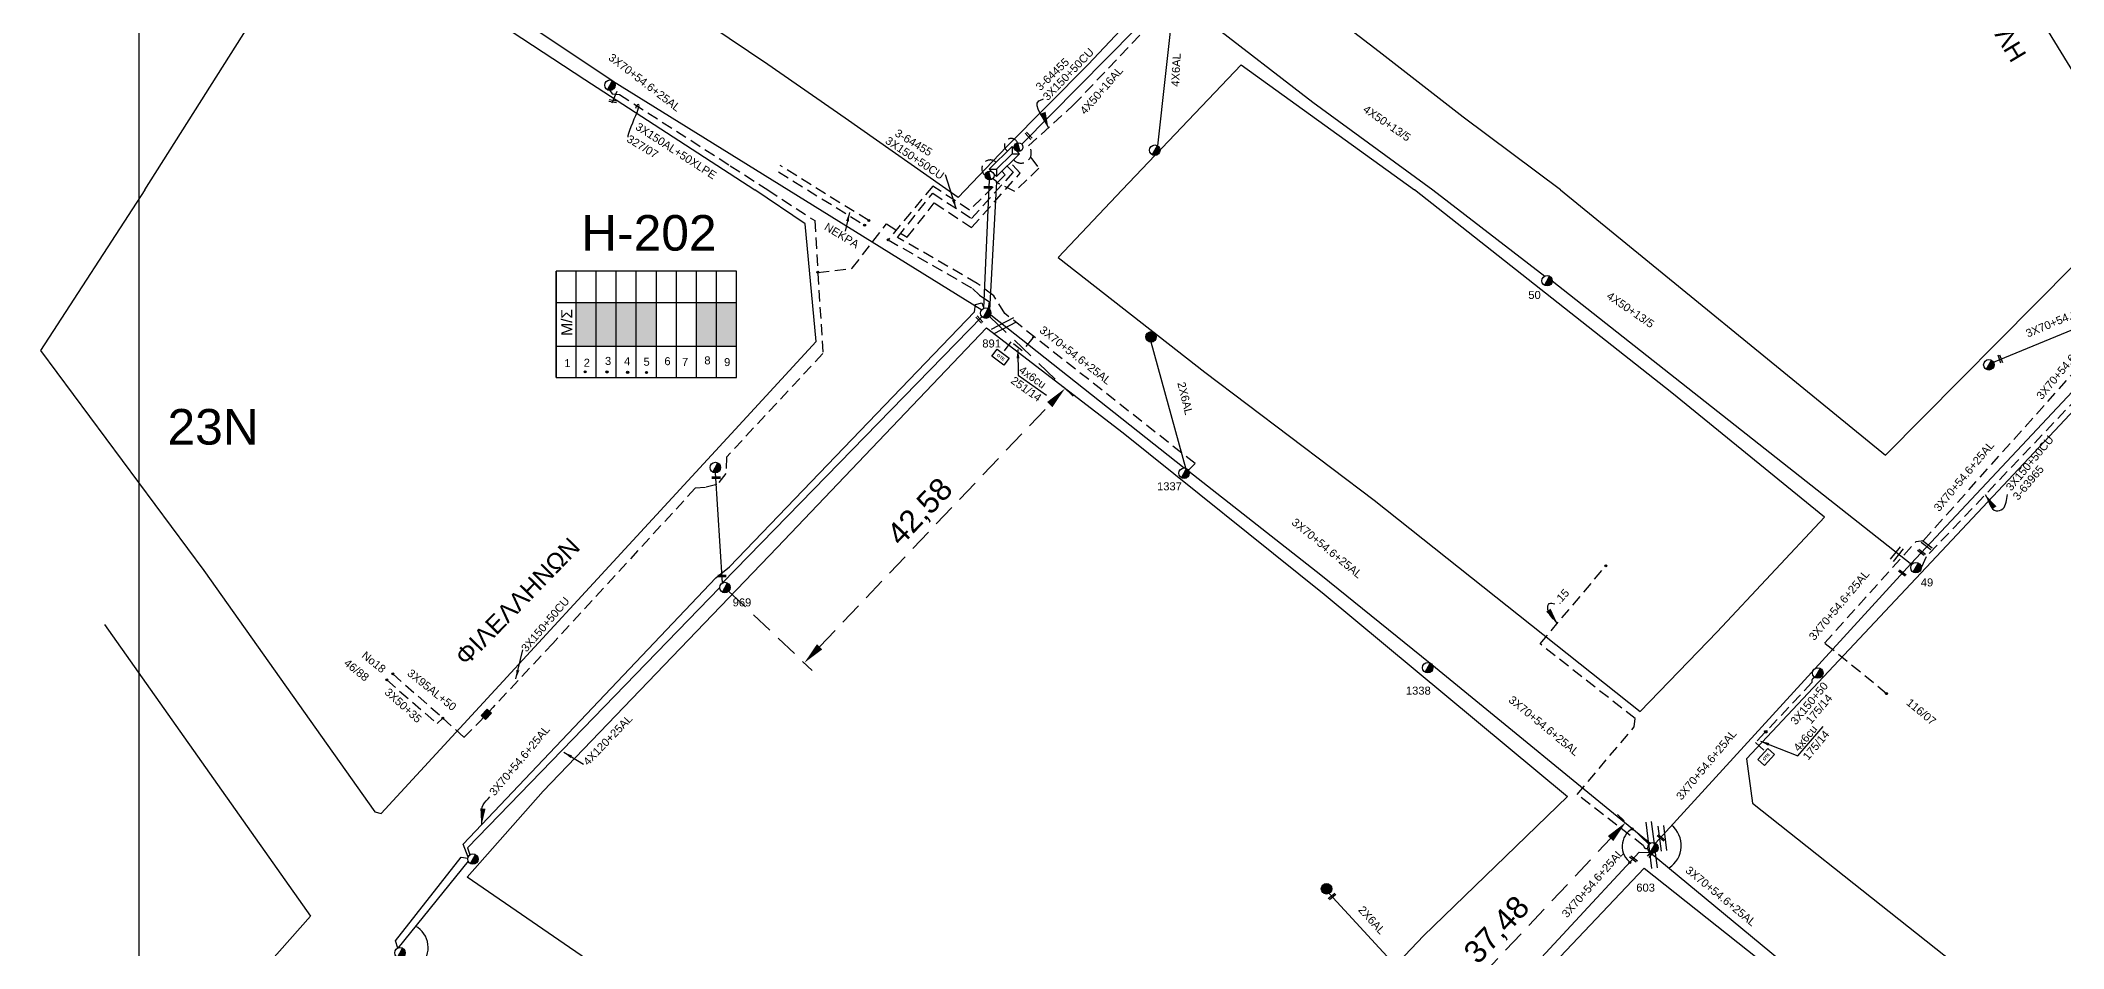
# Model space of a CAD drawing. Header units: millimetres. Extents: x 907 to 2022, y 699 to 1220.
# Drawn here: x 907.3 to 1134.9, y 926.2 to 1028.4 of the extents above; entities that cross this region are included whole.
import ezdxf
from ezdxf.enums import TextEntityAlignment as Align

# ---------------------------------------------------------------- set-up
doc = ezdxf.new("R2010")
doc.units = ezdxf.units.MM
doc.linetypes.add('DASHED', pattern=[19.05, 12.7, -6.35])
for name, color, linetype in [('Link Box 2 Διευθύνσεων', 7, 'Continuous'), ('Pillar OTE', 7, 'Continuous'), ('Άγνωστα', 7, 'Continuous'), ('Ασφαλειοκιβώτια Χ.Τ 9 αναχωρήσεων', 7, 'Continuous'), ('Γέφυρες Εναέριου Δικτύου', 7, 'Continuous'), ('Γυμνά εναέρια ΧΤ και ΦΟΠ (3Φ)   4x50+16AL', 7, 'Continuous'), ('Επιγραφές - Σχήματα', 7, 'Continuous'), ('Καλώδια ΧΤ   2x6AL', 7, 'DASHED'), ('Καλώδια ΧΤ   3x150+50AL', 7, 'DASHED'), ('Καλώδια ΧΤ   3x150+50CU', 7, 'DASHED'), ('Καλώδια ΧΤ   3x150AL+50XLPE', 7, 'DASHED'), ('Καλώδια ΧΤ   3x95+50 AL XLPE', 7, 'DASHED'), ('Καλώδια ΧΤ   4x6AL', 7, 'DASHED'), ('Μηχανική τομή', 7, 'Continuous'), ('Στύλος Ξύλινος', 7, 'Continuous'), ('Στύλος Ξύλινος @ 1', 7, 'Continuous'), ('Στύλος ΦΜ', 7, 'Continuous'), ('Στύλος ΦΜ @ 1', 7, 'Continuous'), ('Συνδέσεις', 7, 'Continuous'), ('Συνεστραμμένα ΧΤ   3x70+54.6+25 AL', 7, 'SYN_LINE'), ('Συνεστραμμένα ΧΤ   4x120+25 AL', 7, 'SYN_LINE'), ('Τομή', 7, 'Continuous'), ('Υποσταθμός εναέριος 2 στύλων', 7, 'Continuous'), ('Υποσταθμός πόλεως', 7, 'Continuous'), ('Υπόβαθρο ΔΕΗ', 7, 'Continuous'), ('Υπόγεια καλώδια Παροχών ΧΤ   .15', 7, 'DASHED'), ('Υπόγεια καλώδια Παροχών ΧΤ   4x50AL', 7, 'DASHED'), ('Υπόγεια καλώδια Παροχών ΧΤ   4x6', 7, 'DASHED')]:
    doc.layers.add(name, color=color, linetype=linetype)
doc.styles.get("Standard").update_dxf_attribs({"font": 'arial.ttf'})
doc.linetypes.add('SYN_LINE', pattern='A,0.5,-0.0001,["/\\/\\/\\/",Standard,S=0.1,R=0,X=0,Y=-0.05],-0.25', length=0.7501)
doc.dimstyles.new('ISO-25', dxfattribs={"dimtxt": 2.5, "dimasz": 2.5, "dimexe": 1.25, "dimexo": 0.625, "dimtad": 1, "dimtxsty": 'Standard', "dimcen": 2.5, "dimadec": 0, "dimazin": 0, "dimtfac": 1, "dimtmove": 0, "dimatfit": 3, "dimfxl": 1, "dimarcsym": 0})
doc.dimstyles.get("Standard").update_dxf_attribs({"dimtxt": 0.18, "dimasz": 0.18, "dimexe": 0.18, "dimexo": 0.0625, "dimgap": 0.09, "dimtad": 0, "dimtih": 1, "dimtoh": 1, "dimdec": 4, "dimzin": 0, "dimdsep": 46, "dimtxsty": 'Standard', "dimcen": 0.09, "dimadec": 0, "dimazin": 0, "dimtfac": 1, "dimtdec": 4, "dimtofl": 0, "dimtmove": 0, "dimatfit": 3, "dimfxl": 1, "dimtolj": 1, "dimtzin": 0, "dimarcsym": 0})

# ---------------------------------------------------------------- blocks, each defined once
blk = doc.blocks.new('ΥΠΑΡΧΩΝ ΤΣΙΜΕΝΤΕΝΙΟΣ ΣΤΥΛΟΣ')
at = {"layer": 'Στύλος ΦΜ'}
blk.add_hatch(color=256, dxfattribs=at).paths.add_polyline_path([(-1.3, -2.3, 0.574793), (2.6, 0, 0.268822), (1.3, 2.3)])
blk.add_line((-1.3, -2.3), (1.3, 2.3), dxfattribs=at)
blk.add_circle((0, 0), 2.62, dxfattribs=at)
at = {"layer": 'Στύλος ΦΜ', "flags": 4}
for tag, p in [('ΑΡΙΘΜΟΣ', (-4.7, 8.1)), ('ΤΥΠΟΣ', (-4.9, 3))]:
    blk.add_attdef(tag, p, '', height=4, dxfattribs=at)
blk = doc.blocks.new('ΜΗΧΑΝΙΚΗ ΤΟΜΗ')
at = {"layer": 'Μηχανική τομή', "ltscale": 40}
for p, q in [((-1.89, 0.78), (1.89, 0.78)), ((1.89, 0), (-1.89, 0))]:
    blk.add_line(p, q, dxfattribs=at)
blk = doc.blocks.new('ΥΠΟΣΤΑΘΜΟΣ ΕΝΑΕΡΙΟΣ ΕΠΙ 2 ΣΤΥΛΩΝ')
at = {"layer": 'Υποσταθμός εναέριος 2 στύλων', "linetype": 'Continuous'}
for points in [[(-12, -2.1, 0.574793), (-8.5, -0.1, 0.268822), (-9.6, 2)], [(9.7, -2.1, 0.574793), (13.2, -0.1, 0.268822), (12, 1.9)]]:
    blk.add_hatch(color=256, dxfattribs=at).paths.add_polyline_path(points)
for p, q in [((-12, -2.1), (-9.6, 2)), ((9.7, -2.1), (12, 1.9))]:
    blk.add_line(p, q, dxfattribs=at)
for centre in [(-10.8, -0.1), (10.8, -0.1)]:
    blk.add_circle(centre, 2.36, dxfattribs=at)
at = {"layer": 'Υποσταθμός πόλεως', "linetype": 'Continuous', "ltscale": 40}
blk.add_lwpolyline([(-8.6, 2.8), (8.6, 2.8), (8.6, -2.8), (-8.6, -2.8)], close=True, dxfattribs=at)
for points in [[(-5.8, 0), (-8.6, 2.8)], [(-8.6, -2.8), (-5.8, 0)], [(-5.8, 0), (5.8, 0)], [(5.8, 0), (8.6, 2.8)], [(8.6, -2.8), (5.8, 0)]]:
    blk.add_lwpolyline(points, dxfattribs=at)
at = {"layer": 'Υποσταθμός εναέριος 2 στύλων', "ltscale": 40, "flags": 1}
for tag, p in [('ΜΕΤΑΣΧΗΜΑΤΙΣΜΟΣ', (14.1, 2.5)), ('ΙΣΧΥΣ', (14.1, -0.3)), ('ΑΡΙΘΜΟΣ', (14.2, -3))]:
    blk.add_attdef(tag, p, '', height=1.8, dxfattribs=at)
blk = doc.blocks.new('_ΣΥΝΔΕΣΗ')
at = {"layer": 'Συνδέσεις', "linetype": 'SYN_LINE', "ltscale": 40}
blk.add_hatch(color=256, dxfattribs=at).paths.add_polyline_path([(0.5, -0.01, 1), (-0.5, -0.01, 1)])
at = {"layer": 'Συνδέσεις'}
blk.add_circle((0, -0.01), 0.5, dxfattribs=at)
blk = doc.blocks.new('LINK BOX 2 ΑΝΑΧΩΡΗΣΕΩΝ')
at = {"layer": 'Link Box 2 Διευθύνσεων', "ltscale": 40}
blk.add_hatch(color=256, dxfattribs=at).paths.add_polyline_path([(-2.02, 1.29), (-2.02, -1.45), (1.89, -1.45), (1.89, 1.29)])
for p, q in [((-2.02, -0.08), (-4.26, -0.08)), ((4.12, -0.08), (1.89, -0.08))]:
    blk.add_line(p, q, dxfattribs=at)
blk.add_lwpolyline([(-2.02, -1.45), (-2.02, 1.29), (1.89, 1.29), (1.89, -1.45)], close=True, dxfattribs=at)
blk = doc.blocks.new('ΥΠΑΡΧΩΝ ΞΥΛΙΝΟΣ ΣΤΥΛΟΣ')
at = {"layer": 'Στύλος Ξύλινος'}
h = blk.add_hatch(color=256, dxfattribs=at)
h.paths.add_polyline_path([(-2.6, 0, 0.270008), (-1.3, -2.3), (1.3, 2.3, 0.576266)])
h.paths.add_polyline_path([(-1.3, -2.3, 0.574793), (2.6, 0, 0.268822), (1.3, 2.3)])
blk.add_line((-1.3, -2.3), (1.3, 2.3), dxfattribs=at)
blk.add_circle((0, 0), 2.62, dxfattribs=at)
at = {"layer": 'Στύλος Ξύλινος', "flags": 4}
for tag, p in [('ΑΡΙΘΜΟΣ', (-4.9, 8.6)), ('ΤΥΠΟΣ', (-4.8, 3.4))]:
    blk.add_attdef(tag, p, '', height=4, dxfattribs=at)
blk = doc.blocks.new('ΤΟΜΗ')
at = {"layer": 'Τομή', "ltscale": 40}
for p, q in [((-5.68, 0), (5.68, 0)), ((5.68, -2.33), (-5.68, -2.33))]:
    blk.add_line(p, q, dxfattribs=at)
blk = doc.blocks.new('ΑΣΦΑΛΕΙΟΚΙΒΩΤΙΟ ΥΠΟΣΤΑΘΜΟΥ 9 ΑΝΑΧΩΡΗΣΕΩΝ')
at = {"layer": 'Ασφαλειοκιβώτια Χ.Τ 9 αναχωρήσεων', "ltscale": 40}
for p, q in [((-23.8, 40.36), (24.02, 40.36)), ((-9.72, 40.36), (-9.72, -40.64)), ((9.94, 40.36), (9.94, -40.64)), ((-23.8, 31.36), (24.02, 31.36)), ((-23.8, 22.36), (24.02, 22.36)), ((-23.8, 13.36), (24.02, 13.36)), ((-23.8, 4.36), (24.02, 4.36)), ((-23.8, -4.64), (24.02, -4.64)), ((-23.8, -13.64), (24.02, -13.64)), ((-23.8, -22.64), (24.02, -22.64)), ((-23.8, -31.64), (24.02, -31.64))]:
    blk.add_line(p, q, dxfattribs=at)
at = {"layer": 'Ασφαλειοκιβώτια Χ.Τ 9 αναχωρήσεων'}
blk.add_lwpolyline([(-23.8, -40.64), (24.02, -40.64), (24.02, 40.36), (-23.8, 40.36)], close=True, dxfattribs=at)
for s, p in [('1', (-19.06, 36.75)), ('2', (-18.9, 28.02)), ('3', (-18.08, 18.46)), ('4', (-18.2, 9.88)), ('5', (-18.46, 1.13)), ('6', (-18.21, -8.26)), ('7', (-18.52, -16.19)), ('8', (-17.85, -26.23)), ('9', (-18.61, -35.12))]:
    blk.add_text(s, height=3.6, rotation=270, dxfattribs=at).set_placement(p)
at = {"layer": 'Ασφαλειοκιβώτια Χ.Τ 9 αναχωρήσεων', "ltscale": 40}
for tag, height, p in [('ΟΝΟΜΑ', 5, (-0.16, 44.31)), ('ΚΕΙΜΕΝΟ 1', 2, (17.06, 35.59)), ('ΚΕΙΜΕΝΟ 2', 2, (17.06, 26.88)), ('ΚΕΙΜΕΝΟ 3', 2, (17.06, 17.69)), ('ΚΕΙΜΕΝΟ 4', 2, (17.06, 8.71)), ('ΚΕΙΜΕΝΟ 5', 2, (17.06, -0.13)), ('ΚΕΙΜΕΝΟ 6', 2, (17.06, -9.05)), ('ΚΕΙΜΕΝΟ 7', 2, (17.06, -18.13)), ('ΚΕΙΜΕΝΟ 8', 2, (17.06, -26.85)), ('ΚΕΙΜΕΝΟ 9', 2, (17.06, -35.99)), ('ΣΧ', 2, (-0.1, -42.64))]:
    blk.add_attdef(tag, text='', height=height, dxfattribs=at).set_placement(p, align=Align.MIDDLE_CENTER)
blk = doc.blocks.new('PILLAR ΟΤΕ')
at = {"layer": 'Pillar OTE', "ltscale": 40}
blk.add_lwpolyline([(-3.31, 2.02), (3.39, 2.02), (3.39, -1.99), (-3.31, -1.99)], close=True, dxfattribs=at)
at = {"layer": 'Pillar OTE', "insert": (-1.81, 0.71), "char_height": 1.3575, "width": 109.961, "attachment_point": 1}
blk.add_mtext('{\\fArial|b1|i0|c161|p34;OTE}', dxfattribs=at)
blk = doc.blocks.new('τομή_')
at = {"layer": 'Επιγραφές - Σχήματα'}
for p, q in [((-1.29, -0.22), (0.13, 0.75)), ((-1.08, -0.46), (0.34, 0.51)), ((-0.66, 0.62), (-0.29, -0.37))]:
    blk.add_line(p, q, dxfattribs=at)
blk = doc.blocks.new('TSONTA XT1')
at = {"ltscale": 40}
h = blk.add_hatch(color=256, dxfattribs=at)
h.dxf.hatch_style = 1
h.paths.add_polyline_path([(596, 2487.7), (597.1, 2488.8), (596, 2489.9), (594.9, 2488.8)])
blk.add_lwpolyline([(594.9, 2488.8), (596, 2489.9), (597.1, 2488.8), (596, 2487.7)], close=True, dxfattribs=at)
blk = doc.blocks.new('*D67')
at = {"layer": 'Defpoints', "color": 0, "linetype": 'DASHED', "ltscale": 0.2, "transparency": 16777216}
for p in [(1085.62, 940.44), (1088.68, 937.57), (1063.02, 910.25)]:
    blk.add_point(p, dxfattribs=at)
at = {"layer": 'Καλώδια ΧΤ   3x150AL+50XLPE', "color": 0, "linetype": 'DASHED', "lineweight": -2, "ltscale": 0.2, "transparency": 16777216}
for p, q in [((1088.22, 938), (1084.71, 941.3)), ((1061.67, 914.94), (1083.91, 938.62)), ((1062.56, 910.68), (1059.05, 913.97))]:
    blk.add_line(p, q, dxfattribs=at)
at = {"layer": 'Καλώδια ΧΤ   3x150AL+50XLPE', "color": 0, "linetype": 'DASHED', "ltscale": 0.2, "transparency": 16777216}
for points in [[(1083.61, 938.9), (1084.22, 938.33), (1085.62, 940.44)], [(1061.37, 915.23), (1061.98, 914.66), (1059.96, 913.12)]]:
    blk.add_solid(points, dxfattribs=at)
at = {"layer": 'Καλώδια ΧΤ   3x150AL+50XLPE', "color": 0, "linetype": 'DASHED', "ltscale": 0.2, "transparency": 16777216, "insert": (1071.24, 928.24), "char_height": 2.5, "attachment_point": 5, "rotation": 46.7949}
blk.add_mtext('37,48', dxfattribs=at)
blk = doc.blocks.new('*D68')
at = {"layer": 'Defpoints', "color": 0, "linetype": 'DASHED', "ltscale": 0.2, "transparency": 16777216}
for p in [(1013.64, 997.71), (1022.56, 989.23), (984.32, 966.84)]:
    blk.add_point(p, dxfattribs=at)
at = {"layer": 'Καλώδια ΧΤ   3x150AL+50XLPE', "color": 0, "linetype": 'DASHED', "lineweight": -2, "ltscale": 0.2, "transparency": 16777216}
for p, q in [((1014.1, 997.28), (1023.47, 988.37)), ((994.96, 960.18), (1020.84, 987.42)), ((984.77, 966.41), (994.14, 957.5))]:
    blk.add_line(p, q, dxfattribs=at)
at = {"layer": 'Καλώδια ΧΤ   3x150AL+50XLPE', "color": 0, "linetype": 'DASHED', "ltscale": 0.2, "transparency": 16777216}
for points in [[(1020.54, 987.71), (1021.14, 987.13), (1022.56, 989.23)], [(994.66, 960.47), (995.26, 959.89), (993.24, 958.37)]]:
    blk.add_solid(points, dxfattribs=at)
at = {"layer": 'Καλώδια ΧΤ   3x150AL+50XLPE', "color": 0, "linetype": 'DASHED', "ltscale": 0.2, "transparency": 16777216, "insert": (1006.36, 975.26), "char_height": 2.5, "attachment_point": 5, "rotation": 46.4662}
blk.add_mtext('42,58', dxfattribs=at)

msp = doc.modelspace()

# ---------------------------------------------------------------- hatches: boundary and pattern name
at = {"layer": 'Pillar OTE', "ltscale": 40}
h = msp.add_hatch(color=256, dxfattribs=at)
h.dxf.hatch_style = 1
h.paths.add_polyline_path([(1018.985, 995.145), (1018.932, 994.943), (1019.124, 995.033)])
at = {"layer": 'Ασφαλειοκιβώτια Χ.Τ 9 αναχωρήσεων'}
for color, points in [(85, [(969.848, 998.887), (967.598, 998.887), (967.598, 993.973), (969.848, 993.973)]), (173, [(972.098, 998.887), (969.848, 998.887), (969.848, 993.973), (972.098, 993.973)]), (151, [(974.348, 998.887), (972.098, 998.887), (972.098, 993.973), (974.348, 993.973)]), (2, [(976.598, 998.887), (974.348, 998.887), (974.348, 993.973), (976.598, 993.973)]), (1, [(983.348, 998.887), (981.098, 998.887), (981.098, 993.973), (983.348, 993.973)]), (30, [(985.598, 998.887), (983.348, 998.887), (983.348, 993.973), (985.598, 993.973)])]:
    msp.add_hatch(color=color, dxfattribs=at).paths.add_polyline_path(points)

# ---------------------------------------------------------------- linework, layer by layer
at = {"layer": 'Pillar OTE', "ltscale": 40}
msp.add_lwpolyline([(1019.124, 995.033), (1018.932, 994.943), (1018.985, 995.145), (1019.124, 995.033)], dxfattribs=at)
at = {"layer": 'Άγνωστα', "color": 30}
for points in [[(1035.305, 1033.453), (1038.779, 1030.418), (1050.447, 1021.45), (1063.942, 1011.569)], [(1063.942, 1011.569), (1076.518, 1001.879)], [(1077.361, 1001.347), (1117.793, 969.447)]]:
    msp.add_lwpolyline(points, dxfattribs=at)
at = {"layer": 'Άγνωστα', "linetype": 'DASHED', "ltscale": 0.1}
for points in [[(990.341, 1013.582), (1000.025, 1007.59)], [(1000.484, 1008.115), (990.515, 1014.3)]]:
    msp.add_lwpolyline(points, dxfattribs=at)
at = {"layer": 'Άγνωστα', "color": 2, "linetype": 'DASHED', "ltscale": 0.1}
msp.add_lwpolyline([(946.29, 956.451), (951.949, 951.536), (952.599, 952.156)], dxfattribs=at)
at = {"layer": 'Άγνωστα', "color": 85, "linetype": 'DASHED', "ltscale": 0.1}
msp.add_arc((1014.171, 1013.964), 0.966, 48.89066, 232.81106, dxfattribs=at)
at = {"layer": 'Γέφυρες Εναέριου Δικτύου', "linetype": 'Continuous'}
for centre, radius, start, end in [((1087.494, 937.75), 2.277, 119.8712, 235.38722), ((1088.893, 937.816), 2.971, 302.7772, 50.89478)]:
    msp.add_arc(centre, radius, start, end, dxfattribs=at)
at = {"layer": 'Γέφυρες Εναέριου Δικτύου'}
msp.add_arc((948.131, 926.33), 2.809, 315.25278, 60.32827, dxfattribs=at)
at = {"layer": 'Γυμνά εναέρια ΧΤ και ΦΟΠ (3Φ)   4x50+16AL', "color": 30}
msp.add_lwpolyline([(1034.308, 1033.428), (1030.485, 1029.653), (1017.693, 1016.727)], dxfattribs=at)
at = {"layer": 'Γυμνά εναέρια ΧΤ και ΦΟΠ (3Φ)   4x50+16AL', "color": 30, "linetype": 'DASHED', "ltscale": 0.1}
msp.add_arc((1016.5, 1016.588), 0.762, 20.39069, 236.95787, dxfattribs=at)
at = {"layer": 'Επιγραφές - Σχήματα'}
msp.add_lwpolyline([(918.43, 1208.801), (1901.6, 1208.801), (1901.6, 707.265), (918.43, 707.265)], close=True, dxfattribs=at)
at = {"layer": 'Καλώδια ΧΤ   2x6AL', "color": 173, "linetype": 'SYN_LINE', "ltscale": 10}
for points in [[(1036.135, 980.259), (1032.235, 994.449)], [(1052.265, 932.448), (1060.072, 923.951)]]:
    msp.add_lwpolyline(points, dxfattribs=at)
at = {"layer": 'Καλώδια ΧΤ   3x150+50AL', "color": 2, "ltscale": 0.1}
msp.add_lwpolyline([(1114.956, 954.905), (1107.992, 960.586), (1118.281, 972.031), (1119.122, 972.148), (1145.754, 1001.947), (1152.954, 1001.416), (1183.94, 946.011), (1179.678, 943.555)], dxfattribs=at)
at = {"layer": 'Καλώδια ΧΤ   3x150+50CU', "color": 27, "ltscale": 0.1}
for points in [[(1018.453, 1016.526), (1023.531, 1021.127), (1034.166, 1032.343), (1034.558, 1033.216)], [(1018.712, 1015.197), (1019.62, 1014.01), (1019.62, 1014.01), (1019.62, 1014.01), (1016.931, 1011.393), (1014.836, 1012.405)]]:
    msp.add_lwpolyline(points, dxfattribs=at)
at = {"layer": 'Καλώδια ΧΤ   3x150+50CU', "color": 2, "ltscale": 0.1}
for points in [[(994.765, 1002.294), (998.623, 1002.747), (1002.473, 1007.753), (1004.81, 1006.237), (1007.86, 1010.099), (1012.05, 1007.332), (1017.511, 1013.441), (1016.439, 1014.631)], [(994.766, 1002.184), (995.329, 993.153), (984.49, 981.519), (984.41, 979.662), (983.414, 978.435), (982.139, 978.103), (980.979, 978.013), (964.952, 960.561), (958.213, 953.347)]]:
    msp.add_lwpolyline(points, dxfattribs=at)
at = {"layer": 'Καλώδια ΧΤ   3x150+50CU', "color": 151, "ltscale": 0.1}
msp.add_lwpolyline([(1015.459, 1013.667), (1015.838, 1013.25), (1011.833, 1009.294), (1007.678, 1011.995), (1002.676, 1005.949), (1012.156, 1000.488), (1012.926, 999.718), (1014.029, 998.963), (1013.935, 998.22)], dxfattribs=at)
at = {"layer": 'Καλώδια ΧΤ   3x150+50CU', "color": 173, "ltscale": 0.1}
msp.add_lwpolyline([(1036.434, 980.034), (1037.194, 980.786), (1015.794, 997.662), (1014.539, 999.646), (1012.684, 1001.057), (1003.723, 1006.222), (1007.678, 1011.189), (1012.035, 1008.367), (1016.75, 1013.529), (1016.043, 1014.242)], dxfattribs=at)
at = {"layer": 'Καλώδια ΧΤ   3x150+50CU', "color": 85, "ltscale": 0.1}
msp.add_lwpolyline([(1178.714, 945.132), (1181.368, 946.921), (1151.784, 998.646), (1146.895, 999.203), (1119.392, 970.287), (1118.836, 968.983)], dxfattribs=at)
at = {"layer": 'Καλώδια ΧΤ   3x150+50CU', "color": 27, "ltscale": 0.1}
msp.add_arc((1017.621, 1015.731), 1.151, 222.27162, 43.71353, dxfattribs=at)
at = {"layer": 'Καλώδια ΧΤ   3x150AL+50XLPE', "color": 2, "ltscale": 0.1}
msp.add_lwpolyline([(971.381, 1022.749), (971.63, 1022.367), (972.455, 1022.292), (984.914, 1014.281), (989.132, 1011.569), (994.407, 1008.111), (994.758, 1002.409)], dxfattribs=at)
at = {"layer": 'Καλώδια ΧΤ   3x150AL+50XLPE', "color": 85, "linetype": 'DASHED', "ltscale": 0.1}
msp.add_lwpolyline([(1106.933, 956.717, 0.5203433), (1106.563, 956.16), (1101.478, 950.746)], format="xyb", dxfattribs=at)
at = {"layer": 'Καλώδια ΧΤ   3x95+50 AL XLPE', "color": 2, "linetype": 'DASHED', "ltscale": 0.1}
msp.add_lwpolyline([(946.963, 957.134), (952.599, 952.156), (954.953, 949.986), (956.772, 951.826)], dxfattribs=at)
at = {"layer": 'Καλώδια ΧΤ   4x6AL', "color": 30, "linetype": 'SYN_LINE', "ltscale": 10}
msp.add_lwpolyline([(1034.799, 1033.165), (1032.947, 1016.54)], dxfattribs=at)
at = {"layer": 'Συνεστραμμένα ΧΤ   3x70+54.6+25 AL', "color": 173, "ltscale": 10}
msp.add_line((1087.128, 937.09), (1088.386, 937.059), dxfattribs=at)
at = {"layer": 'Συνεστραμμένα ΧΤ   3x70+54.6+25 AL', "color": 151, "ltscale": 10}
for points in [[(950.719, 1037.849), (971.708, 1023.828)], [(971.674, 1023.849), (1013.191, 998.087)]]:
    msp.add_lwpolyline(points, dxfattribs=at)
at = {"layer": 'Συνεστραμμένα ΧΤ   3x70+54.6+25 AL', "color": 85, "ltscale": 10}
for points in [[(1013.434, 998.26), (1014.061, 1012.681)], [(955.419, 936.505), (954.868, 937.977), (983.298, 967.934), (984.809, 969.174), (1012.366, 997.836), (1012.481, 998.673), (1013.202, 998.876), (1013.434, 998.26)], [(984.057, 967.371), (983.235, 979.752)], [(1088.97, 938.083), (1117.693, 969.526)], [(947.516, 926.298), (947.263, 927.12), (954.641, 936.504), (955.391, 936.394)], [(1088.386, 937.059), (1102.915, 925.007)]]:
    msp.add_lwpolyline(points, dxfattribs=at)
at = {"layer": 'Συνεστραμμένα ΧΤ   3x70+54.6+25 AL', "color": 173, "ltscale": 10}
for points in [[(1117.693, 969.526), (1146.065, 999.766)], [(1126.972, 992.19), (1145.923, 999.972)], [(1014.202, 997.527), (1035.948, 980.29)], [(1036.491, 979.93), (1051.317, 968.277), (1063.643, 958.342)], [(1063.809, 958.2), (1088.379, 938.08)], [(1062.735, 910.768), (1087.128, 937.09)]]:
    msp.add_lwpolyline(points, dxfattribs=at)
at = {"layer": 'Συνεστραμμένα ΧΤ   4x120+25 AL', "color": 27, "ltscale": 10}
msp.add_lwpolyline([(1014.9, 1012.463), (1014.433, 1012.823)], dxfattribs=at)
at = {"layer": 'Συνεστραμμένα ΧΤ   4x120+25 AL', "color": 1, "ltscale": 10}
for points in [[(1014.122, 998.05), (1014.9, 1012.463)], [(1013.211, 997.308), (984.057, 967.371)], [(983.727, 966.841), (955.37, 937.587), (955.624, 936.782)], [(955.437, 936.066), (947.516, 926.298)]]:
    msp.add_lwpolyline(points, dxfattribs=at)
at = {"layer": 'Υπόβαθρο ΔΕΗ'}
for points in [[(1049.609, 1033.46), (1094.139, 1078.933), (1115.81, 1057.752), (1125.067, 1042.566), (1144.022, 1011.569)], [(1078.272, 1011.569), (1067.32, 1019.741), (1057.88, 1027.103), (1048.242, 1034.51), (1035.329, 1045.061), (1029.591, 1049.731), (1023.835, 1054.298), (1014.036, 1061.363), (1009.159, 1065.277)], [(919.077, 1011.569), (939.637, 1044.109), (953.2, 1034.094), (968.545, 1023.987), (987.68, 1011.569)], [(1032.438, 1033.447), (1025.169, 1025.67), (1015.974, 1016.402), (1010.527, 1010.729), (997.852, 1019.633), (989.134, 1025.663), (962.93, 1043.331)], [(1028.995, 1011.569), (1042.387, 1025.632), (1061.852, 1011.569)], [(971.803, 1021.8), (972.198, 1022.686)], [(919.077, 1011.569), (907.336, 993.489), (925.717, 968.764), (944.941, 941.608), (945.646, 941.448), (986.792, 986.041), (994.579, 994.512), (993.326, 1007.767), (987.68, 1011.569)], [(1028.995, 1011.569), (1021.783, 1003.95), (1038.296, 991.06), (1057.343, 976.679), (1087.258, 952.886), (1095.899, 961.875), (1107.986, 974.755), (1090.802, 988.754), (1061.852, 1011.569)], [(1078.272, 1011.569), (1114.823, 981.741), (1135.935, 1003.009), (1144.022, 1011.569)], [(1099.895, 942.59), (1198.629, 864.315), (1213.758, 885.924), (1151.422, 997.924), (1147.101, 998.597), (1099.189, 947.578), (1099.895, 942.59)], [(994.477, 907.474), (986.362, 912.956), (955.328, 934.279), (963.888, 943.934), (990.192, 971.33), (1013.747, 996.069), (1029.082, 984.257), (1051.698, 966.096), (1079.085, 943.351), (1062.86, 927.657), (1043.672, 907.474)], [(1017.309, 990.746), (1020.487, 988.49)], [(914.533, 962.703), (937.694, 929.878), (918.823, 908.568), (912.897, 912.974)], [(1104.963, 947.899), (1107.826, 951.199)], [(1061.355, 907.474), (1087.68, 935.265), (1122.757, 907.474)]]:
    msp.add_lwpolyline(points, dxfattribs=at)
msp.add_open_spline([(973.432, 1017.485), (973.327, 1017.822), (974.857, 1021.074), (974.576, 1021.221), (974.362, 1021.066), (974.274, 1020.735)], degree=3, dxfattribs=at)
at = {"layer": 'Υπόγεια καλώδια Παροχών ΧΤ   .15', "color": 173, "ltscale": 0.1}
msp.add_lwpolyline([(1087.632, 937.795), (1080.159, 943.567), (1086.562, 951.16), (1086.667, 952.103), (1075.996, 960.503), (1083.379, 969.286)], dxfattribs=at)
msp.add_arc((1087.953, 937.813), 0.321, 183.15349, 295.24553, dxfattribs=at)
at = {"layer": 'Υπόγεια καλώδια Παροχών ΧΤ   4x6', "color": 173, "linetype": 'DASHED', "ltscale": 0.1}
msp.add_lwpolyline([(1018.932, 994.943), (1017.741, 993.453), (1016.475, 994.466), (1015.519, 993.217)], dxfattribs=at)
at = {"layer": 'Υπόγεια καλώδια Παροχών ΧΤ   4x6', "color": 85, "linetype": 'DASHED', "ltscale": 0.1}
msp.add_lwpolyline([(1101.278, 950.532), (1100.232, 949.419), (1101.323, 948.395)], dxfattribs=at)

# ---------------------------------------------------------------- block references
at = {"layer": 'Link Box 2 Διευθύνσεων', "xscale": 0.2500000000000026, "yscale": 0.2500000000000026, "zscale": 0.2500000000000026, "rotation": 46.5484924943518}
msp.add_blockref('LINK BOX 2 ΑΝΑΧΩΡΗΣΕΩΝ', (957.489, 952.613), dxfattribs=at)
at = {"layer": 'Pillar OTE', "xscale": 0.25, "yscale": 0.25, "zscale": 0.25}
for p, rotation in [((1015.304, 992.755), 322.935192052284), ((1101.405, 947.773), 47.1665328925761)]:
    msp.add_blockref('PILLAR ΟΤΕ', p, dxfattribs=dict(at, rotation=rotation))
at = {"layer": 'Ασφαλειοκιβώτια Χ.Τ 9 αναχωρήσεων', "xscale": 0.25, "yscale": 0.25, "zscale": 0.25, "rotation": 90}
msp.add_blockref('ΑΣΦΑΛΕΙΟΚΙΒΩΤΙΟ ΥΠΟΣΤΑΘΜΟΥ 9 ΑΝΑΧΩΡΗΣΕΩΝ', (975.439, 996.402), dxfattribs=at)
at = {"layer": 'Επιγραφές - Σχήματα', "xscale": 0.5, "yscale": 0.5, "zscale": 0.5, "rotation": 315.6391998946643}
msp.add_blockref('τομή_', (971.822, 1021.346), dxfattribs=at)
at = {"layer": 'Μηχανική τομή'}
for p, xscale, yscale, zscale, rotation in [((1018.548, 1017.72), 0.2499999999999999, 0.2499999999999999, 0.2499999999999999, 133.1727674028851), ((1013.913, 1011.943), 0.2499999999999999, 0.2499999999999999, 0.2499999999999999, 180.1988910496955), ((1012.99, 997.052), 0.2499999999999999, 0.2499999999999999, 0.2499999999999999, 132.6096214645841), ((1127.655, 992.52), 0.2500000000000359, 0.2500000000000359, 0.2500000000000359, 290.3933502616153), ((1119.38, 971.494), 0.3620677858434323, 0.3620677858434323, 0.3620677858434323, 322.5158666351332), ((1116.246, 970.499), 0.4784314732392779, 0.4784314732392779, 0.4784314732392779, 51.69234268759899), ((1118.826, 970.735), 0.250000000000017, 0.250000000000017, 0.250000000000017, 322.5158666351332), ((1116.672, 968.409), 0.250000000000017, 0.250000000000017, 0.250000000000017, 322.5158666351332), ((1089.535, 938.615), 0.2500000000000051, 0.2500000000000051, 0.2500000000000051, 322.7695974028506), ((1086.434, 936.236), 0.2500000000000051, 0.2500000000000051, 0.2500000000000051, 322.7695974028506), ((1088.509, 936.86), 0.2500000000000188, 0.2500000000000188, 0.2500000000000188, 49.69460037070751), ((1052.665, 932.013), 0.2500000000000218, 0.2500000000000218, 0.2500000000000218, 38.36993620915384)]:
    msp.add_blockref('ΜΗΧΑΝΙΚΗ ΤΟΜΗ', p, dxfattribs=dict(at, xscale=xscale, yscale=yscale, zscale=zscale, rotation=rotation))
at = {"layer": 'Μηχανική τομή', "xscale": 0.25, "yscale": 0.25, "zscale": 0.25}
for p in [(983.329, 979.102), (983.996, 968.047)]:
    msp.add_blockref('ΜΗΧΑΝΙΚΗ ΤΟΜΗ', p, dxfattribs=at)
at = {"layer": 'Στύλος Ξύλινος @ 1', "ltscale": 40, "xscale": 0.2249999999999091, "yscale": 0.2249999999999091, "zscale": 0.2249999999999091}
for p in [(1032.235, 995.038), (1051.975, 932.96)]:
    msp.add_blockref('ΥΠΑΡΧΩΝ ΞΥΛΙΝΟΣ ΣΤΥΛΟΣ', p, dxfattribs=at)
at = {"layer": 'Στύλος ΦΜ @ 1', "ltscale": 40, "xscale": 0.2249999999999091, "yscale": 0.2249999999999091, "zscale": 0.2249999999999091}
for p in [(971.381, 1023.338), (1032.654, 1016.03), (1126.462, 991.897), (983.235, 980.341), (1107.223, 957.229), (955.974, 936.308), (947.771, 925.767)]:
    msp.add_blockref('ΥΠΑΡΧΩΝ ΤΣΙΜΕΝΤΕΝΙΟΣ ΣΤΥΛΟΣ', p, dxfattribs=at)
at = {"layer": 'Στύλος ΦΜ @ 1', "ltscale": 40}
ref = msp.add_blockref('ΥΠΑΡΧΩΝ ΤΣΙΜΕΝΤΕΝΙΟΣ ΣΤΥΛΟΣ', (1076.772, 1001.347), dxfattribs=dict(at, xscale=0.2249999999999091, yscale=0.2249999999999091, zscale=0.2249999999999091))
ref.add_attrib('ΤΥΠΟΣ', '50', (1074.662, 999.303), dxfattribs={"layer": 'Στύλος ΦΜ', "height": 0.9, "flags": 4})
ref = msp.add_blockref('ΥΠΑΡΧΩΝ ΤΣΙΜΕΝΤΕΝΙΟΣ ΣΤΥΛΟΣ', (1013.642, 997.709), dxfattribs=dict(at, xscale=0.2249999999999091, yscale=0.2249999999999091, zscale=0.2249999999999091))
ref.add_attrib('ΤΥΠΟΣ', '891', (1013.261, 993.842), dxfattribs={"layer": 'Στύλος ΦΜ', "height": 0.9, "flags": 4})
ref = msp.add_blockref('ΥΠΑΡΧΩΝ ΤΣΙΜΕΝΤΕΝΙΟΣ ΣΤΥΛΟΣ', (1035.948, 979.701), dxfattribs=dict(at, xscale=0.2249999999999091, yscale=0.2249999999999091, zscale=0.2249999999999091))
ref.add_attrib('ΤΥΠΟΣ', '1337', (1032.908, 977.78), dxfattribs={"layer": 'Στύλος ΦΜ', "height": 0.9, "flags": 4})
ref = msp.add_blockref('ΥΠΑΡΧΩΝ ΤΣΙΜΕΝΤΕΝΙΟΣ ΣΤΥΛΟΣ', (1118.255, 969.082), dxfattribs=dict(at, xscale=0.2249999999999091, yscale=0.2249999999999091, zscale=0.2249999999999091))
ref.add_attrib('ΤΥΠΟΣ', '49', (1118.797, 966.971), dxfattribs={"layer": 'Στύλος ΦΜ', "height": 0.9, "flags": 4})
ref = msp.add_blockref('ΥΠΑΡΧΩΝ ΤΣΙΜΕΝΤΕΝΙΟΣ ΣΤΥΛΟΣ', (984.316, 966.841), dxfattribs=dict(at, xscale=0.2249999999999091, yscale=0.2249999999999091, zscale=0.2249999999999091))
ref.add_attrib('ΤΥΠΟΣ', '969', (985.18, 964.725), dxfattribs={"layer": 'Στύλος ΦΜ', "height": 0.9, "flags": 4})
ref = msp.add_blockref('ΥΠΑΡΧΩΝ ΤΣΙΜΕΝΤΕΝΙΟΣ ΣΤΥΛΟΣ', (1063.35, 957.832), dxfattribs=dict(at, xscale=0.2249999999999091, yscale=0.2249999999999091, zscale=0.2249999999999091))
ref.add_attrib('ΤΥΠΟΣ', '1338', (1060.896, 954.801), dxfattribs={"layer": 'Στύλος ΦΜ', "height": 0.9, "flags": 4})
ref = msp.add_blockref('ΥΠΑΡΧΩΝ ΤΣΙΜΕΝΤΕΝΙΟΣ ΣΤΥΛΟΣ', (1088.677, 937.572), dxfattribs=dict(at, xscale=0.2249999999999091, yscale=0.2249999999999091, zscale=0.2249999999999091))
ref.add_attrib('ΤΥΠΟΣ', '603', (1086.804, 932.646), dxfattribs={"layer": 'Στύλος ΦΜ', "height": 0.9, "flags": 4})
at = {"layer": 'Συνδέσεις'}
for p, xscale, yscale, zscale in [((1000.486, 1008.121), 0.225, 0.225, 0.225), ((1000.027, 1007.595), 0.225, 0.225, 0.225), ((1002.678, 1005.955), 0.225, 0.225, 0.225), ((994.767, 1002.299), 0.225, 0.225, 0.225), ((968.6, 991.104), 0.2388621375697009, 0.2388621375697009, 0.2388621375697009), ((971.056, 991.096), 0.2388621375697009, 0.2388621375697009, 0.2388621375697009), ((973.374, 991.05), 0.2388621375697009, 0.2388621375697009, 0.2388621375697009), ((975.495, 991.034), 0.2388621375697009, 0.2388621375697009, 0.2388621375697009), ((1083.38, 969.292), 0.225, 0.225, 0.225), ((946.291, 956.457), 0.225, 0.225, 0.225), ((946.964, 957.14), 0.225, 0.225, 0.225), ((1114.958, 954.911), 0.225, 0.225, 0.225), ((952.601, 952.162), 0.225, 0.225, 0.225), ((1086.344, 939.694), 0.225, 0.225, 0.225), ((1086.093, 935.911), 0.225, 0.225, 0.225)]:
    msp.add_blockref('_ΣΥΝΔΕΣΗ', p, dxfattribs=dict(at, xscale=xscale, yscale=yscale, zscale=zscale))
at = {"layer": 'Συνδέσεις', "xscale": 0.1537592417720537, "yscale": 0.1537592417720537, "zscale": 0.1537592417720537, "rotation": 46.79907458315471}
msp.add_blockref('TSONTA XT1', (1317.583, 621.863), dxfattribs=at)
at = {"layer": 'Τομή'}
for p, xscale, yscale, zscale, rotation in [((1015.556, 996.564), 0.2499999999999707, 0.2499999999999707, 0.2499999999999707, 27.261957069949), ((1088.669, 939.116), 0.2500000000000965, 0.2500000000000965, 0.2500000000000965, 277.1321804443429), ((1090.035, 938.674), 0.2500000000000903, 0.2500000000000903, 0.2500000000000903, 277.1321804443315), ((1088.973, 936.721), 0.2500000000000965, 0.2500000000000965, 0.2500000000000965, 277.1321804443429)]:
    msp.add_blockref('ΤΟΜΗ', p, dxfattribs=dict(at, xscale=xscale, yscale=yscale, zscale=zscale, rotation=rotation))
at = {"layer": 'Υποσταθμός εναέριος 2 στύλων', "xscale": 0.2109374999999999, "yscale": 0.2109374999999999, "zscale": 0.2109374999999999, "rotation": 224.5365035571141}
msp.add_blockref('ΥΠΟΣΤΑΘΜΟΣ ΕΝΑΕΡΙΟΣ ΕΠΙ 2 ΣΤΥΛΩΝ', (1015.728, 1014.765), dxfattribs=at)

# ---------------------------------------------------------------- texts
at = {"layer": 'Γυμνά εναέρια ΧΤ και ΦΟΠ (3Φ)   4x50+16AL', "color": 7, "insert": (1024.15, 1020.557), "char_height": 0.9, "width": 84.18588, "attachment_point": 1, "rotation": 48.94802}
msp.add_mtext('4X50+16AL', dxfattribs=at)
at = {"layer": 'Επιγραφές - Σχήματα', "linetype": 'Continuous', "char_height": 2, "width": 23.56556, "attachment_point": 1}
for s, insert, rotation in [('ΠΑΠΑΝΙΚΟΛΗ', (1121.256, 1042.595), 300.97678), ('ΦΙΛΕΛΛΗΝΩΝ', (953.769, 959.314), 45.78438)]:
    msp.add_mtext(s, dxfattribs=dict(at, insert=insert, rotation=rotation))
at = {"layer": 'Επιγραφές - Σχήματα', "char_height": 0.9, "attachment_point": 1}
for s, insert, rotation in [('3-64455', (1019.165, 1023.298), 43.88517), ('4X50+13/5', (1056.497, 1021.165), 325.62252), ('327/07', (973.646, 1017.814), 328.85211), ('3-64455', (1003.801, 1018.472), 328.85211), ('ΝΕΚΡΑ', (995.868, 1007.923), 328.85211), ('4X50+13/5', (1083.887, 1000.18), 325.62252)]:
    msp.add_mtext_dynamic_manual_height_columns(s, width=10.09091, gutter_width=12.5, heights=[0], dxfattribs=dict(at, insert=insert, rotation=rotation))
at = {"layer": 'Επιγραφές - Σχήματα', "insert": (968.158, 1008.735), "char_height": 4, "attachment_point": 1}
msp.add_mtext_dynamic_manual_height_columns('H-202', width=10.09091, gutter_width=12.5, heights=[0], dxfattribs=at)
at = {"layer": 'Επιγραφές - Σχήματα', "color": 7, "linetype": 'Continuous', "insert": (965.901, 995.156), "char_height": 1.25, "width": 7.77724, "attachment_point": 1, "rotation": 90}
msp.add_mtext('Μ/Σ', dxfattribs=at)
at = {"layer": 'Επιγραφές - Σχήματα', "linetype": 'DASHED', "insert": (921.628, 986.923), "char_height": 4, "width": 11.20522, "attachment_point": 1}
msp.add_mtext('23N', dxfattribs=at)
at = {"layer": 'Επιγραφές - Σχήματα', "char_height": 0.9, "width": 15, "attachment_point": 1}
for s, insert, rotation in [('3-63965', (1129.058, 977.163), 49.88361), ('46/88', (941.946, 958.898), 321.16799), ('No18', (943.942, 959.752), 321.16799), ('3X95AL+50', (949.073, 957.758), 321.16799), ('3X50+35', (946.568, 955.626), 317.66343), ('116/07', (1117.674, 954.45), 320.17926)]:
    msp.add_mtext(s, dxfattribs=dict(at, insert=insert, rotation=rotation))
at = {"layer": 'Καλώδια ΧΤ   2x6AL', "color": 7, "ltscale": 0.2, "char_height": 0.9, "width": 15, "attachment_point": 1}
for insert, rotation in [((1036.06, 990.06), 283.90368), ((1056.137, 931.14), 312.3022)]:
    msp.add_mtext('2X6AL', dxfattribs=dict(at, insert=insert, rotation=rotation))
at = {"layer": 'Καλώδια ΧΤ   3x150+50CU', "color": 7, "char_height": 0.9, "width": 84.18588, "attachment_point": 1}
for insert, rotation in [((1019.97, 1022.163), 45.94897), ((1002.763, 1017.631), 326.32534)]:
    msp.add_mtext('3X150+50CU', dxfattribs=dict(at, insert=insert, rotation=rotation))
at = {"layer": 'Καλώδια ΧΤ   3x150+50CU', "color": 7, "ltscale": 0.2, "char_height": 0.9, "width": 15, "attachment_point": 1}
for insert, rotation in [((1128.281, 978.207), 50.29314), ((961.314, 960.106), 49.65768)]:
    msp.add_mtext('3X150+50CU', dxfattribs=dict(at, insert=insert, rotation=rotation))
at = {"layer": 'Καλώδια ΧΤ   3x150AL+50XLPE', "color": 7, "insert": (978.814, 1015.949), "char_height": 0.9, "width": 13.92422, "attachment_point": 5, "rotation": 326.99139}
msp.add_mtext('3X150AL+50XLPE', dxfattribs=at)
at = {"layer": 'Καλώδια ΧΤ   4x6AL', "color": 7, "insert": (1034.496, 1023.197), "char_height": 0.9, "width": 84.18588, "attachment_point": 1, "rotation": 87.28604}
msp.add_mtext('4X6AL', dxfattribs=at)
at = {"layer": 'Συνεστραμμένα ΧΤ   3x70+54.6+25 AL', "color": 7, "insert": (971.676, 1026.988), "char_height": 0.9, "width": 84.18588, "attachment_point": 1, "rotation": 322.50094}
msp.add_mtext('3X70+54.6+25AL', dxfattribs=at)
at = {"layer": 'Συνεστραμμένα ΧΤ   3x70+54.6+25 AL', "color": 7, "ltscale": 20, "char_height": 0.9, "width": 15, "attachment_point": 1}
for s, insert, rotation in [('3X70+54.6+25AL', (1130.499, 995.782), 22.63488), ('3X70+54.6+25AL', (1020.167, 996.344), 321.96594), ('3X70+54.6+25AL', (1131.715, 988.481), 50.16628), ('3X70+54.6+25AL', (1120.173, 975.895), 50.16628), ('3X70+54.6+25AL', (1048.534, 974.723), 320.6064), ('3X70+54.6+25AL', (1106.13, 961.393), 50.16628), ('3X150+50', (1104.056, 951.893), 50.16628), ('3X70+54.6+25AL', (1072.938, 954.753), 320.6064), ('3X70+54.6+25AL', (957.726, 943.923), 50.05148), ('3X70+54.6+25AL', (1091.199, 943.439), 50.16628), ('3X70+54.6+25AL', (1078.338, 930.222), 48.70301), ('3X70+54.6+25AL', (1092.826, 935.59), 320.6064)]:
    msp.add_mtext(s, dxfattribs=dict(at, insert=insert, rotation=rotation))
at = {"layer": 'Συνεστραμμένα ΧΤ   3x70+54.6+25 AL', "color": 7, "ltscale": 20, "char_height": 0.9, "attachment_point": 1, "rotation": 50.16628}
for s, insert in [('175/14', (1105.773, 951.998)), ('4x6cu', (1104.392, 948.904)), ('175/14', (1105.446, 947.926))]:
    msp.add_mtext_dynamic_manual_height_columns(s, width=1.8, gutter_width=12.5, heights=[0.118], dxfattribs=dict(at, insert=insert))
at = {"layer": 'Συνεστραμμένα ΧΤ   4x120+25 AL', "color": 7, "ltscale": 20, "insert": (968.271, 947.388), "char_height": 0.9, "width": 15, "attachment_point": 1, "rotation": 45.99442}
msp.add_mtext('4X120+25AL', dxfattribs=at)
at = {"layer": 'Υπόγεια καλώδια Παροχών ΧΤ   .15', "color": 7, "ltscale": 0.2, "insert": (1077.507, 965.503), "char_height": 0.9, "width": 15, "attachment_point": 1, "rotation": 47.39107}
msp.add_mtext('.15', dxfattribs=at)
at = {"layer": 'Υπόγεια καλώδια Παροχών ΧΤ   4x50AL', "color": 7, "ltscale": 0.2, "char_height": 0.9, "attachment_point": 1, "rotation": 324.65571}
for s, insert in [('251/14', (1016.897, 990.65)), ('4x6cu', (1017.806, 991.846))]:
    msp.add_mtext_dynamic_manual_height_columns(s, width=1.8, gutter_width=12.5, heights=[0.118], dxfattribs=dict(at, insert=insert))

# ---------------------------------------------------------------- dimensions: what is measured, and where the dimension line sits
at = {"layer": 'Καλώδια ΧΤ   3x150AL+50XLPE', "linetype": 'DASHED', "ltscale": 0.2}
for p1, p2, distance, picture, middle in [((984.317, 966.841), (1013.643, 997.708), -12.304, '*D68', (1006.358, 975.265)), ((1063.017, 910.249), (1088.678, 937.571), 4.191, '*D67', (1071.242, 928.236))]:
    dim = msp.add_aligned_dim(p1=p1, p2=p2, distance=distance, dimstyle='ISO-25', dxfattribs=at)
    dim.commit()
    dim.dimension.update_dxf_attribs({"geometry": picture, "text_midpoint": middle})

# ---------------------------------------------------------------- leaders
at = {"layer": 'Επιγραφές - Σχήματα', "path_type": 1}
for points, dimstyle, override in [([(1020.69, 1018.553), (1019.634, 1021.571), (1020.14, 1021.792)], 'ISO-25', {"dimasz": 1.8, "dimgap": 0.625, "dimtad": 0}), ([(1126.056, 977.293), (1127.291, 975.462), (1128.025, 975.691), (1128.571, 977.295)], 'Standard', {"dimasz": 1.8, "dimgap": 0.09, "dimtad": 0}), ([(1077.933, 962.808), (1076.874, 964.377), (1077.016, 965.058), (1077.641, 965.03)], 'Standard', {"dimasz": 1.8, "dimgap": 0.09, "dimtad": 0}), ([(956.963, 940.185), (957.122, 942.404), (957.888, 943.304)], 'Standard', {"dimasz": 1.8, "dimgap": 0.09, "dimtad": 0})]:
    msp.add_leader(points, dimstyle=dimstyle, override=override, dxfattribs=at)
at = {"layer": 'Επιγραφές - Σχήματα', "ltscale": 40}
for points in [[(1010.305, 1009.488), (1009.122, 1013.278)], [(998.323, 1009.017), (997.836, 1006.917)], [(1017.255, 993.618), (1017.309, 990.746)], [(960.796, 956.577), (961.587, 959.845)], [(1100.772, 949.575), (1104.963, 947.899)], [(966.186, 948.319), (968.415, 946.975)]]:
    msp.add_leader(points, dimstyle='ISO-25', override={"dimasz": 1, "dimtad": 0}, dxfattribs=at)

doc.saveas('drawing.dxf')
